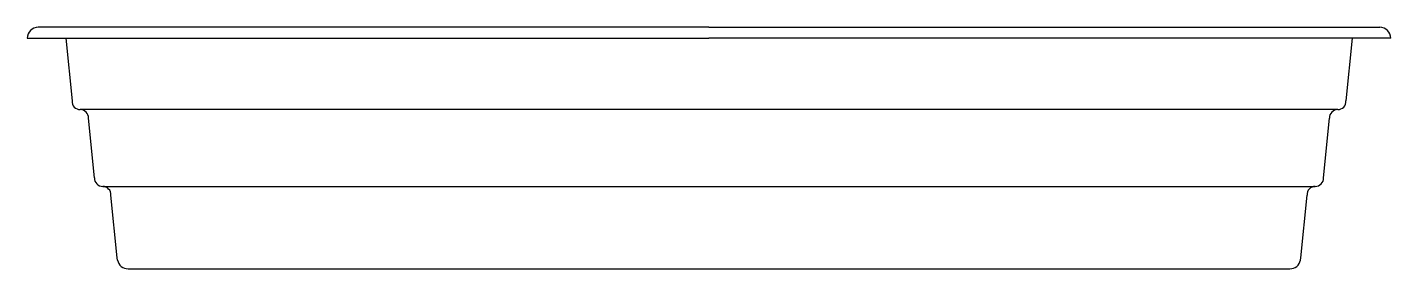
# Model space of a CAD drawing. Extents: x -1014.55 to -1012.07, y 430.33 to 430.77.
import ezdxf

# ---------------------------------------------------------------- set-up
doc = ezdxf.new("R2010")
doc.units = 0
doc.header["$LTSCALE"] = 10
doc.header["$MEASUREMENT"] = 0
doc.layers.add('Piscinas_Fibratec', color=4, linetype='CONTINUOUS')

msp = doc.modelspace()

# ---------------------------------------------------------------- linework, layer by layer
at = {"layer": 'Piscinas_Fibratec', "color": 2}
for p, q in [((-1014.5523, 430.754), (-1013.3123, 430.754)), ((-1013.3123, 430.774), (-1014.5323, 430.774)), ((-1013.3123, 430.774), (-1012.0923, 430.774)), ((-1012.0723, 430.754), (-1013.3123, 430.754))]:
    msp.add_line(p, q, dxfattribs=at)
at = {"layer": 'Piscinas_Fibratec'}
for p, q in [((-1014.4823, 430.754), (-1014.4709, 430.6398)), ((-1012.1423, 430.754), (-1012.1537, 430.6398)), ((-1012.1687, 430.624), (-1014.4559, 430.624)), ((-1014.43, 430.4998), (-1014.4409, 430.6083)), ((-1012.1945, 430.4998), (-1012.1837, 430.6083)), ((-1014.4151, 430.484), (-1012.2095, 430.484)), ((-1014.3887, 430.354), (-1014.4001, 430.4683)), ((-1012.2359, 430.354), (-1012.2245, 430.4683)), ((-1014.3883, 430.3499), (-1014.3887, 430.354)), ((-1014.3687, 430.334), (-1012.2559, 430.334)), ((-1012.2363, 430.3499), (-1012.2359, 430.354))]:
    msp.add_line(p, q, dxfattribs=at)
at = {"layer": 'Piscinas_Fibratec', "color": 2}
for centre, start, end in [((-1014.5323, 430.754), 90, 180), ((-1012.0923, 430.754), 0, 90)]:
    msp.add_arc(centre, 0.02, start, end, dxfattribs=at)
at = {"layer": 'Piscinas_Fibratec'}
for centre, radius, start, end in [((-1014.4559, 430.639), 0.015, 177.1556, 270), ((-1012.1687, 430.639), 0.015, 270, 2.8444), ((-1014.4559, 430.609), 0.015, 357.1556, 90), ((-1012.1687, 430.609), 0.015, 90, 182.8444), ((-1014.4151, 430.499), 0.015, 177.1556, 270), ((-1014.4151, 430.469), 0.015, 357.1556, 90), ((-1012.2095, 430.469), 0.015, 90, 182.8444), ((-1012.2095, 430.499), 0.015, 270, 2.8444), ((-1014.3687, 430.354), 0.02, 192.0587, 270), ((-1012.2559, 430.354), 0.02, 270, 347.9413)]:
    msp.add_arc(centre, radius, start, end, dxfattribs=at)

doc.saveas('drawing.dxf')
